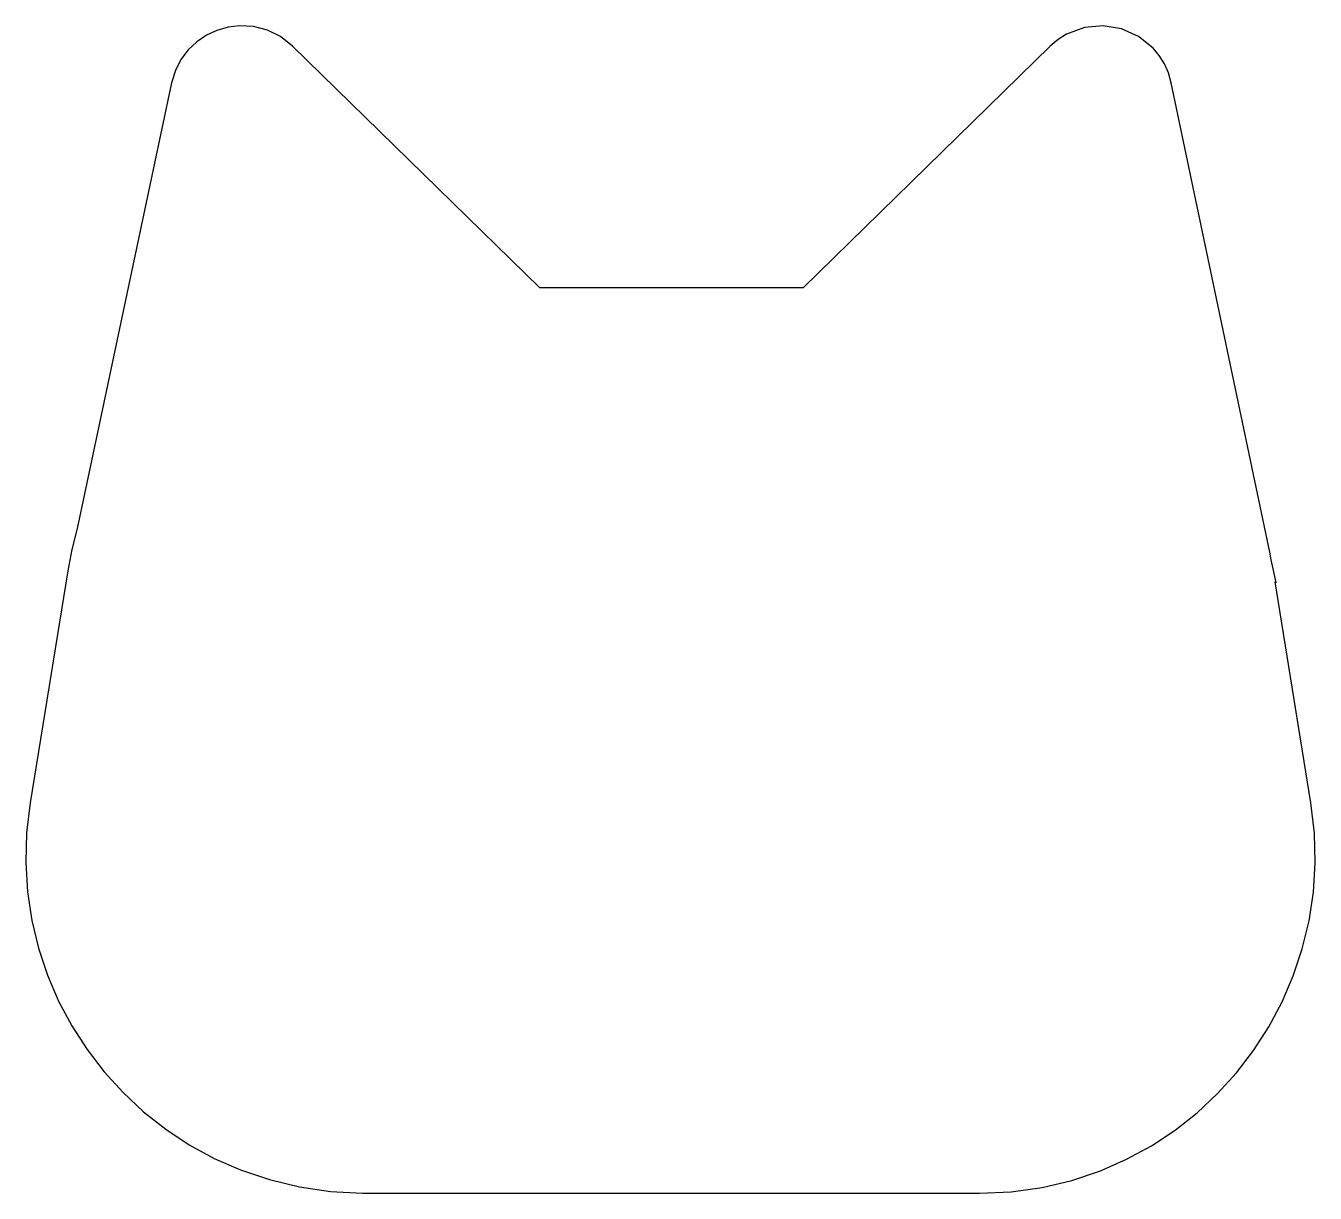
# Model space of a CAD drawing. Extents: x 0.9 to 49.9, y 0.9 to 45.3.
import ezdxf

# ---------------------------------------------------------------- set-up
doc = ezdxf.new("R2010")
doc.units = 0
doc.layers.get('0').update_dxf_attribs({"linetype": 'CONTINUOUS'})

msp = doc.modelspace()

# ---------------------------------------------------------------- linework, layer by layer
at = {"color": 1}
msp.add_lwpolyline([(8.995043, 45.313737), (8.55549, 45.260427), (8.130298, 45.139285), (7.728837, 44.953044), (7.360471, 44.704436), (7.034569, 44.396192), (6.760496, 44.031045), (6.547619, 43.611727), (6.405306, 43.140969), (2.814444, 26.161807), (2.606665, 25.368559), (2.448764, 24.554545), (1.016682, 15.721598), (0.883756, 14.576182), (0.853291, 13.445054), (0.92144, 12.332909), (1.084356, 11.244445), (1.338193, 10.184354), (1.679103, 9.157333), (2.103241, 8.168082), (2.606759, 7.221293), (3.185811, 6.321662), (3.836551, 5.473886), (4.555131, 4.68266), (5.337706, 3.952681), (6.180428, 3.288648), (7.07945, 2.69525), (8.030927, 2.177183), (9.031012, 1.73915), (10.129764, 1.370426), (11.273252, 1.091251), (12.455107, 0.914384), (13.668958, 0.852591), (15.919658, 0.852591), (34.881755, 0.852591), (37.166426, 0.852591), (38.374969, 0.909077), (39.545147, 1.074264), (40.676958, 1.341766), (41.770402, 1.70518), (42.764868, 2.143219), (43.712172, 2.661337), (44.608321, 3.254888), (45.44932, 3.919225), (46.231171, 4.649699), (46.949876, 5.441672), (47.601441, 6.290495), (48.181866, 7.19152), (48.687157, 8.140103), (49.113318, 9.131599), (49.456352, 10.161361), (49.712262, 11.224747), (49.87705, 12.31711), (49.946723, 13.433803), (49.917292, 14.57018), (49.784742, 15.721598), (48.421266, 24.132247), (48.454551, 24.111598), (48.273376, 24.976176), (48.213429, 25.262592), (44.464707, 43.140968), (44.3568, 43.521601), (44.202536, 43.869659), (44.006707, 44.183744), (43.774111, 44.462459), (43.217797, 44.908181), (42.571961, 45.195639), (41.87497, 45.313645), (41.165191, 45.251012), (40.480989, 44.996552), (40.16047, 44.793892), (39.860731, 44.53908), (30.448288, 35.331126), (20.421717, 35.331126), (11.009276, 44.53908), (10.551576, 44.901671), (10.052512, 45.148514), (9.52827, 45.284303), (8.995036, 45.313736), (8.995036, 45.313736)], dxfattribs=at)

doc.saveas('drawing.dxf')
